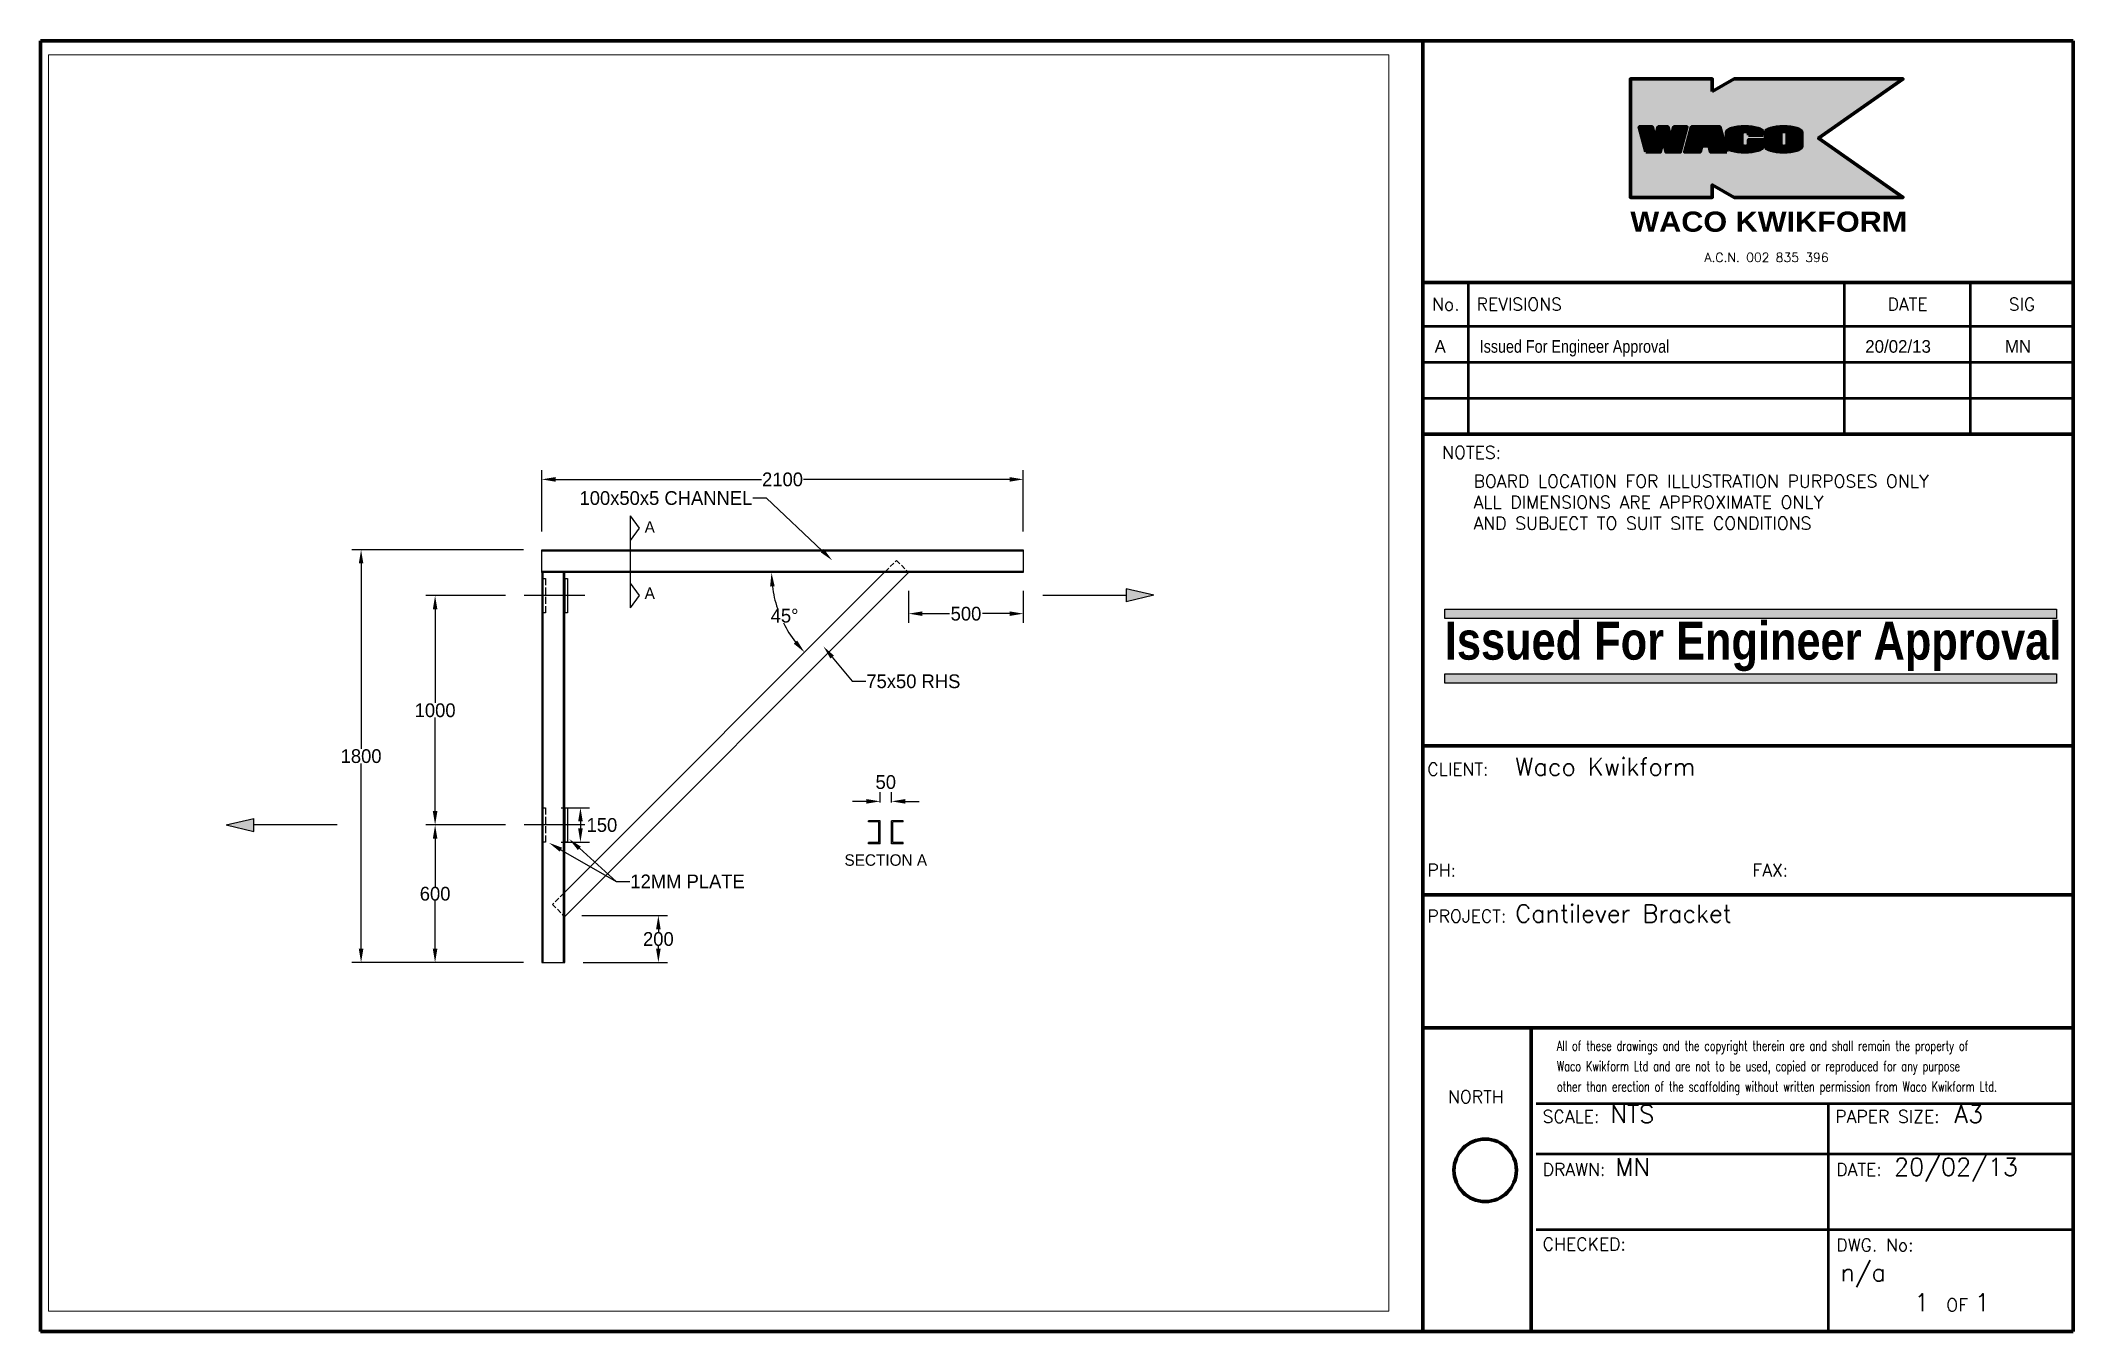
# Paper-space layout 'Layout1' of a CAD drawing. Header units: millimetres. Extents: x 0 to 403, y 0 to 256.
# The model-space entities are those that its viewports show. They can reach past a viewport. Long polylines and large blocks are cut down to what shows.
import ezdxf
from ezdxf.enums import TextEntityAlignment as Align

# ---------------------------------------------------------------- set-up
doc = ezdxf.new("R2010")
doc.units = ezdxf.units.MM
doc.linetypes.add('DASHED', pattern=[0.75, 0.5, -0.25])
for name, color, linetype in [('Engineer Approval', 7, 'Continuous'), ('PLAN', 7, 'Continuous'), ('TEMP1', 240, 'DASHED')]:
    doc.layers.add(name, color=color, linetype=linetype)
for name, color, linetype, lineweight in [('Sheet 018', 10, 'Continuous', 18), ('Sheet 025', 7, 'Continuous', 25), ('Sheet 035', 5, 'Continuous', 35), ('Sheet 050', 130, 'Continuous', 50), ('Sheet 070', 180, 'Continuous', 70)]:
    doc.layers.add(name, color=color, linetype=linetype, lineweight=lineweight)
doc.layers.add('Viewport', color=7, linetype='Continuous', plot=False)
doc.styles.add('ARCH', font='archd.shx', dxfattribs={"height": 250})
doc.styles.add('ROMANS', font='romans')
doc.styles.add('WACO', font='ariblk.TTF')
doc.dimstyles.new('Scale 100 ISO-25', dxfattribs={"dimscale": 100, "dimtxt": 2.5, "dimasz": 2.5, "dimexe": 1.25, "dimexo": 0.625, "dimtad": 0, "dimtih": 1, "dimtoh": 1, "dimdsep": 46, "dimtxsty": 'Standard', "dimcen": 2.5, "dimadec": 0, "dimazin": 0, "dimtfac": 1, "dimtmove": 0, "dimatfit": 3, "dimfxl": 1, "dimarcsym": 0})
pattern_1 = [(0, (0, 0), (0, 0.174625), [0.127, -0.047625]), (90, (0, 0), (-0.174625, 1e-17), [0.127, -0.047625])]

# ---------------------------------------------------------------- blocks, each defined once
blk = doc.blocks.new('REVDES')
at = {"style": 'ARCH'}
for tag, p in [('01', (2.31, 1.87)), ('03', (87.68, 1.87)), ('04', (115.37, 1.87))]:
    blk.add_attdef(tag, p, '', height=2.5, dxfattribs=at)
at = {"style": 'ARCH', "width": 0.85}
blk.add_attdef('02', (11.25, 1.87), '', height=2.5, dxfattribs=at)
blk = doc.blocks.new('REVISED TITLE')
at = {"layer": 'Sheet 025', "style": 'ROMANS'}
for s, p in [('CLIENT:', (-128.05, 110.15)), ('PH:', (-128.05, 90.15)), ('FAX:', (-63.6, 90.15)), ('PROJECT:', (-128.05, 81.06)), ('SCALE:', (-105.19, 41.33)), ('PAPER SIZE:', (-47.19, 41.33)), ('DRAWN:', (-105.19, 30.85)), ('DATE:', (-46.99, 30.85)), ('CHECKED:', (-105.19, 16.04)), ('DWG. No:', (-46.99, 15.86)), ('OF', (-25.18, 3.98))]:
    blk.add_text(s, height=2.5, dxfattribs=at).set_placement(p)
at = {"layer": 'Sheet 035', "style": 'ROMANS'}
for tag, p in [('CLIENT_CONTACT', (-110.61, 110.15)), ('COMPANY', (-110.61, 105.15)), ('ADDRESS_STREET', (-110.61, 100.15)), ('CITY', (-110.61, 95.15)), ('PHONE_NO.', (-110.61, 90.15)), ('FAX_NO.', (-46.16, 90.15)), ('PROJECT_TITLE:', (-110.61, 81.06)), ('PROJECT_DESCRIPTION', (-110.61, 76.06)), ('PROJECT_DESCRIPTION_2', (-110.61, 71.06)), ('PROJECT_DESCRIPTION_3', (-110.61, 66.06)), ('PROJECT_DESCRIPTION_4', (-110.61, 61.06)), ('SCALE', (-91.76, 41.33)), ('PAPER_SIZE', (-23.56, 41.33)), ('DRAFTSMAN', (-90.76, 30.85)), ('DATE', (-35.55, 30.85)), ('DWG_NO', (-46.15, 9.93))]:
    blk.add_attdef(tag, p, '', height=3.5, dxfattribs=at)
for tag, p in [('PAGE_NO.', (-30.05, 3.98)), ('OF_PAGES.', (-18.05, 3.98))]:
    blk.add_attdef(tag, text='', height=3.5, dxfattribs=at).set_placement(p, align=Align.CENTER)
blk = doc.blocks.new('WACO LOGO')
h = blk.add_hatch()
h.set_pattern_fill('ANGLE', color=140, scale=0.025, style=0)
h.set_pattern_definition(pattern_1)
h.paths.add_polyline_path([(493.69, 275.27), (494.27, 273.1), (497.09, 273.1), (498.42, 278.06), (495.82, 278.06), (495.23, 275.87), (494.64, 278.06), (492.73, 278.06), (492.14, 275.87), (491.55, 278.06), (488.96, 278.06), (490.29, 273.1), (493.11, 273.1)])
h = blk.add_hatch()
h.set_pattern_fill('ANGLE', color=140, scale=0.025, style=0)
h.set_pattern_definition(pattern_1)
h.paths.add_polyline_path([(497.99, 273.1), (501.01, 273.1), (501.33, 274.31), (502.79, 274.31), (503.11, 273.1), (506.29, 273.1), (504.96, 278.06), (499.32, 278.06)])
h.paths.add_polyline_path([(501.68, 274.99), (502.14, 276.71), (502.6, 274.99)], flags=16)
h = blk.add_hatch()
h.set_pattern_fill('ANGLE', color=140, scale=0.025, style=0)
h.set_pattern_definition(pattern_1)
edge = h.paths.add_edge_path()
edge.add_ellipse((509.88, 274.2), major_axis=(-3.61, 0), ratio=0.304653, start_angle=0, end_angle=180)
edge.add_line((513.49, 274.2), (513.49, 275.5))
edge.add_line((513.49, 275.5), (510.63, 275.5))
edge.add_line((510.63, 275.5), (510.63, 274.48))
edge.add_ellipse((509.97, 274.48), major_axis=(-0.658, 0), ratio=0.455652, start_angle=0, end_angle=180, ccw=False)
edge.add_line((509.31, 274.48), (509.31, 276.84))
edge.add_ellipse((509.97, 276.84), major_axis=(-0.658, 0), ratio=0.455652, start_angle=180, end_angle=360, ccw=False)
edge.add_line((510.63, 276.84), (510.63, 276.42))
edge.add_line((510.63, 276.42), (513.49, 276.42))
edge.add_line((513.49, 276.42), (513.49, 276.96))
edge.add_ellipse((509.88, 276.96), major_axis=(-3.61, 0), ratio=0.304653, start_angle=180, end_angle=360)
edge.add_line((506.27, 276.96), (506.27, 274.2))
h = blk.add_hatch()
h.set_pattern_fill('ANGLE', color=140, scale=0.025, style=0)
h.set_pattern_definition(pattern_1)
edge = h.paths.add_edge_path()
edge.add_ellipse((517.56, 274.2), major_axis=(-3.61, 0), ratio=0.304653, start_angle=0, end_angle=180)
edge.add_line((521.17, 274.2), (521.17, 276.96))
edge.add_ellipse((517.56, 276.96), major_axis=(-3.61, 0), ratio=0.304653, start_angle=180, end_angle=360)
edge.add_line((513.95, 276.96), (513.95, 274.2))
edge = h.paths.add_edge_path(flags=16)
edge.add_line((517, 274.48), (517, 276.84))
edge.add_ellipse((517.65, 276.84), major_axis=(-0.658, 0), ratio=0.455652, start_angle=180, end_angle=360, ccw=False)
edge.add_line((518.31, 276.84), (518.31, 274.48))
edge.add_ellipse((517.65, 274.48), major_axis=(-0.658, 0), ratio=0.455652, start_angle=0, end_angle=180, ccw=False)
at = {"layer": 'Sheet 070'}
h = blk.add_hatch(color=51, dxfattribs=at)
h.paths.add_polyline_path([(501.68, 274.99), (502.6, 274.99), (502.14, 276.71)], flags=0)
h.paths.add_polyline_path([(506.29, 273.1), (504.96, 278.06), (499.32, 278.06), (497.99, 273.1), (501.01, 273.1), (501.33, 274.31), (502.79, 274.31), (503.11, 273.1)], flags=16)
h.paths.add_polyline_path([(490.29, 273.1), (488.96, 278.06), (491.55, 278.06), (492.14, 275.87), (492.73, 278.06), (494.64, 278.06), (495.23, 275.87), (495.82, 278.06), (498.42, 278.06), (497.09, 273.1), (494.27, 273.1), (493.69, 275.27), (493.11, 273.1)], flags=16)
h.paths.add_polyline_path([(503.44, 285.06), (503.44, 287.56), (487.19, 287.56), (487.19, 264.06), (503.44, 264.06), (503.44, 266.56), (507.77, 264.06), (541.27, 264.06), (524.49, 275.81), (541.27, 287.56), (507.77, 287.56)])
edge = h.paths.add_edge_path(flags=16)
edge.add_line((510.63, 274.48), (510.63, 275.5))
edge.add_line((510.63, 275.5), (513.49, 275.5))
edge.add_line((513.49, 275.5), (513.49, 274.2))
edge.add_ellipse((509.88, 274.2), major_axis=(-3.61, 0), ratio=0.304653, start_angle=0, end_angle=180, ccw=False)
edge.add_line((506.27, 274.2), (506.27, 276.96))
edge.add_ellipse((509.88, 276.96), major_axis=(-3.61, 0), ratio=0.304653, start_angle=180, end_angle=360, ccw=False)
edge.add_line((513.49, 276.96), (513.49, 276.42))
edge.add_line((513.49, 276.42), (510.63, 276.42))
edge.add_line((510.63, 276.42), (510.63, 276.84))
edge.add_ellipse((509.97, 276.84), major_axis=(-0.658, 0), ratio=0.455652, start_angle=180, end_angle=360)
edge.add_line((509.31, 276.84), (509.31, 274.48))
edge.add_ellipse((509.97, 274.48), major_axis=(-0.658, 0), ratio=0.455652, start_angle=0, end_angle=180)
edge = h.paths.add_edge_path(flags=16)
edge.add_ellipse((517.56, 274.2), major_axis=(-3.61, 0), ratio=0.304653, start_angle=0, end_angle=180, ccw=False)
edge.add_line((513.95, 274.2), (513.95, 276.96))
edge.add_ellipse((517.56, 276.96), major_axis=(-3.61, 0), ratio=0.304653, start_angle=180, end_angle=360, ccw=False)
edge.add_line((521.17, 276.96), (521.17, 274.2))
edge = h.paths.add_edge_path(flags=0)
edge.add_line((517, 276.84), (517, 274.48))
edge.add_ellipse((517.65, 274.48), major_axis=(-0.658, 0), ratio=0.455652, start_angle=0, end_angle=180)
edge.add_line((518.31, 274.48), (518.31, 276.84))
edge.add_ellipse((517.65, 276.84), major_axis=(-0.658, 0), ratio=0.455652, start_angle=180, end_angle=360)
for p, q in [((506.27, 276.96), (506.27, 274.2)), ((509.31, 276.84), (509.31, 274.48)), ((510.63, 276.84), (510.63, 276.42)), ((510.63, 276.42), (513.49, 276.42)), ((513.49, 276.42), (513.49, 276.96)), ((513.95, 276.96), (513.95, 274.2)), ((517, 276.84), (517, 274.48)), ((518.31, 276.84), (518.31, 274.48)), ((521.17, 274.2), (521.17, 276.96))]:
    blk.add_line(p, q, dxfattribs=at)
at = {"layer": 'Sheet 070', "color": 7}
blk.add_lwpolyline([(503.44, 285.06), (503.44, 287.56), (487.19, 287.56), (487.19, 264.06), (503.44, 264.06), (503.44, 266.56), (507.77, 264.06), (541.27, 264.06), (524.49, 275.81), (541.27, 287.56), (507.77, 287.56)], close=True, dxfattribs=at)
at = {"layer": 'Sheet 070'}
for points in [[(490.29, 273.1), (488.96, 278.06), (491.55, 278.06), (492.14, 275.87), (492.73, 278.06), (494.64, 278.06), (495.23, 275.87), (495.82, 278.06), (498.42, 278.06), (497.09, 273.1), (494.27, 273.1), (493.69, 275.27), (493.11, 273.1), (490.29, 273.1)], [(506.29, 273.1), (504.96, 278.06), (499.32, 278.06), (497.99, 273.1), (501.01, 273.1), (501.33, 274.31), (502.79, 274.31), (503.11, 273.1)], [(501.68, 274.99), (502.6, 274.99), (502.14, 276.71)]]:
    blk.add_lwpolyline(points, close=True, dxfattribs=at)
blk.add_lwpolyline([(510.63, 274.48), (510.63, 275.5), (513.49, 275.5), (513.49, 274.2)], dxfattribs=at)
for centre, major_axis, ratio in [((509.88, 276.96), (-3.61, 0), 0.304653), ((517.56, 276.96), (-3.61, 0), 0.304653), ((509.97, 276.84), (-0.658, 0), 0.455652), ((517.65, 276.84), (-0.658, 0), 0.455652)]:
    blk.add_ellipse(centre, major_axis=major_axis, ratio=ratio, start_param=3.141593, end_param=6.283185, dxfattribs=at)
at = {"layer": 'Sheet 070', "extrusion": (0, 0, -1)}
for centre, major_axis, ratio in [((509.88, 274.2), (-3.61, 0), 0.304653), ((509.97, 274.48), (-0.658, 0), 0.455652), ((517.56, 274.2), (-3.61, 0), 0.304653), ((517.65, 274.48), (-0.658, 0), 0.455652)]:
    blk.add_ellipse(centre, major_axis=major_axis, ratio=ratio, start_param=3.141593, end_param=6.283185, dxfattribs=at)
blk = doc.blocks.new('*D1')
at = {"linetype": 'ByBlock'}
for p, q in [((9668, 19622.8), (9668, 19483.9)), ((10168, 19622.8), (10168, 19483.9)), ((9728, 19523.9), (9846.2, 19523.9)), ((10108, 19523.9), (9989.8, 19523.9))]:
    blk.add_line(p, q, dxfattribs=at)
for points in [[(9728, 19533.9), (9728, 19513.9), (9668, 19523.9)], [(10108, 19533.9), (10108, 19513.9), (10168, 19523.9)]]:
    blk.add_solid(points, dxfattribs=at)
at = {"layer": 'Defpoints', "color": 0, "linetype": 'ByBlock'}
for p in [(9668, 19702.8), (10168, 19702.8), (10168, 19523.9)]:
    blk.add_point(p, dxfattribs=at)
at = {"linetype": 'ByBlock'}
blk.add_text('500', height=60, dxfattribs=at).set_placement((9918, 19523.9), align=Align.MIDDLE_CENTER)
blk = doc.blocks.new('*D5')
at = {"linetype": 'ByBlock'}
for p, q in [((8153, 18677.8), (8276.6, 18677.8)), ((8236.6, 18617.8), (8236.6, 18587.8)), ((8153, 18527.8), (8276.6, 18527.8))]:
    blk.add_line(p, q, dxfattribs=at)
for points in [[(8226.6, 18617.8), (8246.6, 18617.8), (8236.6, 18677.8)], [(8226.6, 18587.8), (8246.6, 18587.8), (8236.6, 18527.8)]]:
    blk.add_solid(points, dxfattribs=at)
at = {"layer": 'Defpoints', "color": 0, "linetype": 'ByBlock'}
for p in [(8073, 18677.8), (8073, 18527.8), (8236.6, 18527.8)]:
    blk.add_point(p, dxfattribs=at)
at = {"linetype": 'ByBlock'}
blk.add_text('150', height=60, dxfattribs=at).set_placement((8330.3, 18602.5), align=Align.MIDDLE_CENTER)
blk = doc.blocks.new('*D2')
at = {"linetype": 'ByBlock'}
for p, q in [((7988, 19802.8), (7240.1, 19802.8)), ((7280.1, 19742.8), (7280.1, 18934.6)), ((7280.1, 18062.8), (7280.1, 18871)), ((7988, 18002.8), (7240.1, 18002.8))]:
    blk.add_line(p, q, dxfattribs=at)
for points in [[(7270.1, 19742.8), (7290.1, 19742.8), (7280.1, 19802.8)], [(7270.1, 18062.8), (7290.1, 18062.8), (7280.1, 18002.8)]]:
    blk.add_solid(points, dxfattribs=at)
at = {"layer": 'Defpoints', "color": 0, "linetype": 'ByBlock'}
for p in [(8068, 19802.8), (7280.1, 18002.8), (8068, 18002.8)]:
    blk.add_point(p, dxfattribs=at)
at = {"linetype": 'ByBlock'}
blk.add_text('1800', height=60, dxfattribs=at).set_placement((7280.1, 18902.8), align=Align.MIDDLE_CENTER)
blk = doc.blocks.new('*D3')
at = {"linetype": 'ByBlock'}
for p, q in [((7910.5, 19602.8), (7562.9, 19602.8)), ((7602.9, 19542.8), (7602.9, 19134.6)), ((7602.9, 18662.8), (7602.9, 19071)), ((7910.5, 18602.8), (7562.9, 18602.8))]:
    blk.add_line(p, q, dxfattribs=at)
for points in [[(7592.9, 19542.8), (7612.9, 19542.8), (7602.9, 19602.8)], [(7592.9, 18662.8), (7612.9, 18662.8), (7602.9, 18602.8)]]:
    blk.add_solid(points, dxfattribs=at)
at = {"layer": 'Defpoints', "color": 0, "linetype": 'ByBlock'}
for p in [(7990.5, 19602.8), (7602.9, 18602.8), (7990.5, 18602.8)]:
    blk.add_point(p, dxfattribs=at)
at = {"linetype": 'ByBlock'}
blk.add_text('1000', height=60, dxfattribs=at).set_placement((7602.9, 19102.8), align=Align.MIDDLE_CENTER)
blk = doc.blocks.new('*D4')
at = {"linetype": 'ByBlock'}
for p, q in [((7910.5, 18602.8), (7562.9, 18602.8)), ((7602.9, 18542.8), (7602.9, 18334.6)), ((7602.9, 18062.8), (7602.9, 18271)), ((7988, 18002.8), (7562.9, 18002.8))]:
    blk.add_line(p, q, dxfattribs=at)
for points in [[(7592.9, 18542.8), (7612.9, 18542.8), (7602.9, 18602.8)], [(7592.9, 18062.8), (7612.9, 18062.8), (7602.9, 18002.8)]]:
    blk.add_solid(points, dxfattribs=at)
at = {"layer": 'Defpoints', "color": 0, "linetype": 'ByBlock'}
for p in [(7602.9, 18602.8), (7990.5, 18602.8), (8068, 18002.8)]:
    blk.add_point(p, dxfattribs=at)
at = {"linetype": 'ByBlock'}
blk.add_text('600', height=60, dxfattribs=at).set_placement((7602.9, 18302.8), align=Align.MIDDLE_CENTER)
blk = doc.blocks.new('*D6')
at = {"linetype": 'ByBlock'}
for start, end in [(186.99303, 198.47554), (206.49975, 218.00697)]:
    blk.add_arc((9561.9, 19702.8), 491.9, start, end, dxfattribs=at)
for points in [[(9063.7, 19642.3), (9083.6, 19643.6), (9070, 19702.8)], [(9181.8, 19406.6), (9166.8, 19393.3), (9214.1, 19355)]]:
    blk.add_solid(points, dxfattribs=at)
at = {"layer": 'Defpoints', "color": 0, "linetype": 'ByBlock'}
for p in [(8068, 19702.8), (9561.9, 19702.8), (10168, 19702.8), (9136.9, 19455.2), (8168, 18308.9)]:
    blk.add_point(p, dxfattribs=at)
at = {"linetype": 'ByBlock'}
blk.add_text('45%%d', height=60, dxfattribs=at).set_placement((9126.9, 19515.2), align=Align.MIDDLE_CENTER)
blk = doc.blocks.new('*D7')
at = {"linetype": 'ByBlock'}
for p, q in [((8068, 19882.8), (8068, 20149.4)), ((10168, 19882.8), (10168, 20149.4)), ((8128, 20109.4), (9026.2, 20109.4)), ((10108, 20109.4), (9209.8, 20109.4))]:
    blk.add_line(p, q, dxfattribs=at)
for points in [[(8128, 20119.4), (8128, 20099.4), (8068, 20109.4)], [(10108, 20119.4), (10108, 20099.4), (10168, 20109.4)]]:
    blk.add_solid(points, dxfattribs=at)
at = {"layer": 'Defpoints', "color": 0, "linetype": 'ByBlock'}
for p in [(10168, 20109.4), (8068, 19802.8), (10168, 19802.8)]:
    blk.add_point(p, dxfattribs=at)
at = {"linetype": 'ByBlock'}
blk.add_text('2100', height=60, dxfattribs=at).set_placement((9118, 20109.4), align=Align.MIDDLE_CENTER)
blk = doc.blocks.new('*D8')
at = {"linetype": 'ByBlock'}
for p, q in [((8243, 18207.8), (8616.5, 18207.8)), ((8576.5, 18147.8), (8576.5, 18137.1)), ((8248, 18002.8), (8616.5, 18002.8)), ((8576.5, 18062.8), (8576.5, 18073.5))]:
    blk.add_line(p, q, dxfattribs=at)
for points in [[(8566.5, 18147.8), (8586.5, 18147.8), (8576.5, 18207.8)], [(8566.5, 18062.8), (8586.5, 18062.8), (8576.5, 18002.8)]]:
    blk.add_solid(points, dxfattribs=at)
at = {"layer": 'Defpoints', "color": 0, "linetype": 'ByBlock'}
for p in [(8163, 18207.8), (8168, 18002.8), (8576.5, 18002.8)]:
    blk.add_point(p, dxfattribs=at)
at = {"linetype": 'ByBlock'}
blk.add_text('200', height=60, dxfattribs=at).set_placement((8576.5, 18105.3), align=Align.MIDDLE_CENTER)
blk = doc.blocks.new('*D9')
at = {"linetype": 'ByBlock'}
for p, q in [((9483.4, 18705.5), (9423.4, 18705.5)), ((9543.4, 18700.8), (9543.4, 18745.5)), ((9593.4, 18700.8), (9593.4, 18745.5)), ((9653.4, 18705.5), (9713.4, 18705.5))]:
    blk.add_line(p, q, dxfattribs=at)
for points in [[(9483.4, 18715.5), (9483.4, 18695.5), (9543.4, 18705.5)], [(9653.4, 18715.5), (9653.4, 18695.5), (9593.4, 18705.5)]]:
    blk.add_solid(points, dxfattribs=at)
at = {"layer": 'Defpoints', "color": 0, "linetype": 'ByBlock'}
for p in [(9593.4, 18705.5), (9543.4, 18620.8), (9593.4, 18620.8)]:
    blk.add_point(p, dxfattribs=at)
at = {"linetype": 'ByBlock'}
blk.add_text('50', height=60, dxfattribs=at).set_placement((9568.2, 18789.7), align=Align.MIDDLE_CENTER)
blk = doc.blocks.new('LARGE WALL BRACKET WITH DIMENSIONS')
at = {"layer": 'PLAN'}
for p, q in [((1342.299, 2075.985), (1282.299, 2075.985)), ((1585.576, 1846.378), (1342.299, 2075.985)), ((746.985, 1998.754), (746.985, 1596.825)), ((746.985, 1998.754), (746.985, 1931.895)), ((746.985, 1998.754), (746.985, 1891.1)), ((746.985, 1998.754), (786.809, 1944.927)), ((786.809, 1944.927), (746.985, 1891.1)), ((362.137, 1850.706), (2462.137, 1850.706)), ((362.137, 1750.706), (362.137, 1850.706)), ((362.137, 1845.706), (2462.137, 1845.706)), ((1882.253, 1776.888), (1897.11, 1791.745)), ((1903.435, 1798.069), (1909.104, 1803.739)), ((1909.104, 1803.739), (1923.961, 1788.882)), ((1930.286, 1782.557), (1945.143, 1767.7)), ((2462.137, 1850.706), (2462.137, 1750.706)), ((2462.137, 1755.706), (362.137, 1755.706)), ((2462.137, 1750.706), (362.137, 1750.706)), ((362.137, 1750.706), (362.137, 50.706)), ((462.137, 1750.706), (362.137, 1750.706)), ((367.137, 1750.706), (367.137, 50.706)), ((367.137, 1725.706), (367.137, 1575.706)), ((367.137, 1725.706), (379.137, 1725.706)), ((379.137, 1725.706), (379.137, 1695.706)), ((379.137, 1685.196), (379.137, 1655.196)), ((379.137, 1685.196), (379.137, 1655.196)), ((457.137, 50.706), (457.137, 1750.706)), ((462.137, 50.706), (462.137, 1750.706)), ((1962.137, 1750.706), (462.137, 250.706)), ((1856.071, 1750.706), (462.137, 356.772)), ((462.137, 1725.706), (462.137, 1575.706)), ((462.137, 1725.706), (474.137, 1725.706)), ((474.137, 1725.706), (474.137, 1575.706)), ((746.985, 1704.478), (786.809, 1650.652)), ((746.985, 1704.478), (746.985, 1596.825)), ((746.985, 1704.478), (746.985, 1637.62)), ((1861.071, 1755.706), (1875.928, 1770.563)), ((1951.468, 1761.375), (1962.137, 1750.706)), ((379.137, 1644.686), (379.137, 1614.686)), ((379.137, 1604.177), (379.137, 1575.706)), ((786.809, 1650.652), (746.985, 1596.825)), ((379.137, 1575.706), (367.137, 1575.706)), ((474.137, 1575.706), (462.137, 1575.706)), ((1628.691, 1382.514), (1715.791, 1277.013)), ((1715.791, 1277.013), (1775.791, 1277.013)), ((367.137, 725.706), (379.137, 725.706)), ((367.137, 725.706), (367.137, 575.706)), ((379.137, 725.706), (379.137, 695.706)), ((462.137, 725.706), (462.137, 575.706)), ((462.137, 725.706), (474.137, 725.706)), ((474.137, 725.706), (474.137, 575.706)), ((379.137, 685.196), (379.137, 655.196)), ((379.137, 685.196), (379.137, 655.196)), ((379.137, 644.686), (379.137, 614.686)), ((1837.554, 668.646), (1787.554, 668.646)), ((1787.554, 663.646), (1787.554, 668.646)), ((1832.554, 663.646), (1787.554, 663.646)), ((1832.554, 573.646), (1832.554, 663.646)), ((1837.554, 568.646), (1837.554, 668.646)), ((1887.554, 568.646), (1887.554, 668.646)), ((1937.554, 668.646), (1887.554, 668.646)), ((1892.554, 573.646), (1892.554, 663.646)), ((1937.554, 663.646), (1892.554, 663.646)), ((1937.554, 663.646), (1937.554, 668.646)), ((379.137, 575.706), (367.137, 575.706)), ((379.137, 604.177), (379.137, 575.706)), ((445.769, 542.689), (686.675, 404.267)), ((474.137, 575.706), (462.137, 575.706)), ((526.236, 548.559), (686.675, 404.267)), ((1832.554, 573.646), (1787.554, 573.646)), ((1787.554, 568.646), (1787.554, 573.646)), ((1837.554, 568.646), (1787.554, 568.646)), ((1937.554, 568.646), (1887.554, 568.646)), ((1937.554, 573.646), (1892.554, 573.646)), ((1937.554, 568.646), (1937.554, 573.646)), ((686.675, 404.267), (746.675, 404.267)), ((414.774, 309.408), (409.104, 303.739)), ((409.104, 303.739), (423.961, 288.882)), ((435.955, 330.59), (421.098, 315.733)), ((430.286, 282.557), (445.143, 267.7)), ((457.137, 351.772), (442.28, 336.915)), ((451.468, 261.375), (462.137, 250.706)), ((362.137, 50.706), (462.137, 50.706))]:
    blk.add_line(p, q, dxfattribs=at)
for points in [[(1592.569, 1853.526), (1578.582, 1839.23), (1628.461, 1804.416)], [(1620.979, 1376.148), (1636.402, 1388.881), (1590.491, 1428.783)], [(440.787, 534.019), (450.751, 551.36), (393.745, 572.582)], [(519.549, 541.124), (532.923, 555.994), (481.624, 588.681)]]:
    blk.add_solid(points, dxfattribs=at)
at = {"layer": 'TEMP1'}
for p, q in [((550.228, 1650.706), (284.73, 1650.706)), ((550.228, 650.706), (284.73, 650.706))]:
    blk.add_line(p, q, dxfattribs=at)
at = {"layer": 'PLAN'}
blk.add_text('100x50x5 CHANNEL', height=60, dxfattribs=at).set_placement((1280.499, 2075.985), align=Align.MIDDLE_RIGHT)
for p in [(810.879, 1924.431), (810.879, 1636.238)]:
    blk.add_text('A', height=50, dxfattribs=at).set_placement(p)
for s, p in [('75x50 RHS', (1777.591, 1277.013)), ('12MM PLATE', (748.475, 404.267))]:
    blk.add_text(s, height=60, dxfattribs=at).set_placement(p, align=Align.MIDDLE_LEFT)
blk.add_text('SECTION A', height=50, dxfattribs=at).set_placement((1862.431, 472.419), align=Align.CENTER)
for base, p1, p2, text, picture, middle in [((2462.137, 2157.282), (362.137, 1850.706), (2462.137, 1850.706), '2100', '*D7', (1412.137, 2157.282)), ((2462.137, 1571.75), (1962.137, 1750.706), (2462.137, 1750.706), '500', '*D1', (2212.137, 1571.75))]:
    dim = blk.add_linear_dim(base=base, p1=p1, p2=p2, text=text, dimstyle='Scale 100 ISO-25', dxfattribs=at)
    dim.commit()
    dim.dimension.update_dxf_attribs({"geometry": picture, "text_midpoint": middle, "insert": (-7705.819, -17952.135)})
for base, p1, p2, text, picture, middle in [((-425.696, 50.706), (362.137, 1850.706), (362.137, 50.706), '1800', '*D2', (-425.696, 950.706)), ((-102.955, 650.706), (284.73, 1650.706), (284.73, 650.706), '1000', '*D3', (-102.955, 1150.706)), ((-102.955, 650.706), (362.137, 50.706), (284.73, 650.706), '600', '*D4', (-102.955, 350.706)), ((870.66, 50.706), (457.137, 255.706), (462.137, 50.706), '200', '*D8', (870.66, 153.206))]:
    dim = blk.add_linear_dim(base=base, p1=p1, p2=p2, angle=90, text=text, dimstyle='Scale 100 ISO-25', dxfattribs=at)
    dim.commit()
    dim.dimension.update_dxf_attribs({"geometry": picture, "text_midpoint": middle, "insert": (-7705.819, -17952.135)})
dim = blk.add_angular_dim_2l(base=(1431.057, 1503.056), line1=((1856.071, 1750.706), (462.137, 356.772)), line2=((2462.137, 1750.706), (362.137, 1750.706)), dimstyle='Scale 100 ISO-25', dxfattribs=at)
dim.commit()
dim.dimension.update_dxf_attribs({"geometry": '*D6', "text_midpoint": (1421.056, 1563.022), "dimtype": 130, "insert": (-7705.819, -17952.135)})
dim = blk.add_linear_dim(base=(1887.554, 753.371), p1=(1837.554, 668.646), p2=(1887.554, 668.646), text='50', dimstyle='Scale 100 ISO-25', dxfattribs=at)
dim.commit()
dim.dimension.update_dxf_attribs({"geometry": '*D9', "text_midpoint": (1862.419, 837.537), "dimtype": 128, "insert": (-7705.819, -17952.135)})
dim = blk.add_linear_dim(base=(530.809, 575.706), p1=(367.137, 725.706), p2=(367.137, 575.706), angle=90, text='150', dimstyle='Scale 100 ISO-25', dxfattribs=at)
dim.commit()
dim.dimension.update_dxf_attribs({"geometry": '*D5', "text_midpoint": (624.484, 650.316), "dimtype": 128, "insert": (-7705.819, -17952.135)})

msp = doc.modelspace()

# ---------------------------------------------------------------- hatches: boundary and pattern name
for points in [[(95955, 18146), (96316, 18231), (95955, 18316)], [(84542, 15310), (84180, 15225), (84542, 15140)]]:
    msp.add_hatch(color=256).paths.add_polyline_path(points)

# ---------------------------------------------------------------- linework, layer by layer
for p, q in [((94864, 18231), (95955, 18231)), ((96316, 18231), (95955, 18316)), ((95955, 18316), (95955, 18146)), ((96316, 18231), (95955, 18146)), ((84180, 15225), (84542, 15310)), ((84180, 15225), (84542, 15140)), ((84542, 15140), (84542, 15310)), ((85632, 15225), (84542, 15225))]:
    msp.add_line(p, q)

# ---------------------------------------------------------------- block references
at = {"xscale": 3, "yscale": 3, "zscale": 3}
msp.add_blockref('LARGE WALL BRACKET WITH DIMENSIONS', (87223, 13274), dxfattribs=at)

psp = doc.layouts.get("Layout1")

# ---------------------------------------------------------------- hatches: boundary and pattern name
at = {"layer": 'Engineer Approval'}
for points in [[(278.34, 143.16), (399.58, 143.16), (399.58, 141.26), (278.34, 141.26)], [(278.34, 130.35), (399.58, 130.35), (399.58, 128.45), (278.34, 128.45)]]:
    psp.add_hatch(color=256, dxfattribs=at).paths.add_polyline_path(points)

# ---------------------------------------------------------------- linework, layer by layer
for points in [[(278.34, 143.16), (399.58, 143.16), (399.58, 141.26), (278.34, 141.26)], [(278.34, 130.35), (399.58, 130.35), (399.58, 128.45), (278.34, 128.45)]]:
    psp.add_lwpolyline(points, close=True, dxfattribs=at)
at = {"layer": 'Sheet 050', "color": 7}
for p, q in [((283.05, 177.81), (283.05, 207.91)), ((357.56, 177.81), (357.56, 207.91)), ((382.56, 177.81), (382.56, 207.91)), ((274, 199.23), (402.92, 199.23)), ((274, 192.09), (402.92, 192.09)), ((274, 184.95), (402.92, 184.95)), ((296.42, 45.18), (402.92, 45.18)), ((354.42, 0.18), (354.42, 45.18)), ((296.42, 35.18), (402.92, 35.18)), ((296.42, 20.18), (402.92, 20.18))]:
    psp.add_line(p, q, dxfattribs=at)
at = {"layer": 'Sheet 070'}
psp.add_line((0, 0), (0, 255.81), dxfattribs=at)
at = {"layer": 'Sheet 070', "color": 7}
for p, q in [((0, 255.81), (402.92, 255.81)), ((274, 0), (274, 255.81)), ((402.92, 255.81), (402.92, 0)), ((274, 207.91), (402.92, 207.91)), ((274, 177.81), (402.92, 177.81)), ((274.02, 116.04), (402.92, 116.04)), ((274.02, 86.53), (402.92, 86.53)), ((274, 60.18), (402.92, 60.18)), ((295.46, 0), (295.46, 60)), ((0, 0), (402.92, 0))]:
    psp.add_line(p, q, dxfattribs=at)
psp.add_circle((286.34, 31.92), 6.19, dxfattribs=at)

# ---------------------------------------------------------------- block references
psp.add_blockref('WACO LOGO', (-172.08, -39.33))
at = {"color": 7}
psp.add_blockref('REVDES', (274, 192.09), dxfattribs=at).add_auto_attribs({'01': 'A', '02': 'Issued For Engineer Approval', '03': '20/02/13', '04': 'MN'})
at = {"layer": 'Sheet 025'}
psp.add_blockref('REVISED TITLE', (402.92, 0), dxfattribs=at).add_auto_attribs({'CLIENT_CONTACT': 'Waco Kwikform', 'PROJECT_TITLE:': 'Cantilever Bracket', 'SCALE': 'NTS', 'PAPER_SIZE': 'A3', 'DRAFTSMAN': 'MN', 'DATE': '20/02/13', 'DWG_NO': 'n/a', 'PAGE_NO.': '1', 'OF_PAGES.': '1'})

# ---------------------------------------------------------------- texts
at = {"layer": 'Engineer Approval', "insert": (278.34, 140.63), "char_height": 7.5, "width": 122.8305, "attachment_point": 1, "style": 'ARCH'}
psp.add_mtext('{\\fArial Narrow|b1|i0|c0|p34;Issued For Engineer Approval}', dxfattribs=at)
at = {"layer": 'Sheet 018', "color": 7, "style": 'WACO', "width": 0.982356}
psp.add_text('WACO KWIKFORM', height=4, dxfattribs=at).set_placement((315.11, 217.94), (370, 217.94), align=Align.FIT)
at = {"layer": 'Sheet 018', "color": 7, "style": 'ROMANS'}
psp.add_text('A.C.N. 002 835 396', height=1.8, dxfattribs=at).set_placement((342.11, 211.95), align=Align.CENTER)
at = {"layer": 'Sheet 018', "color": 7, "style": 'ROMANS', "width": 0.7}
for s, p in [('All of these drawings and the copyright therein are and shall remain the property of ', (300.56, 55.61)), ('Waco Kwikform Ltd and are not to be used, copied or reproduced for any purpose ', (300.56, 51.57)), ('other than erection of the scaffolding without written permission from Waco Kwikform Ltd.', (300.56, 47.52))]:
    psp.add_text(s, height=2, dxfattribs=at).set_placement(p)
at = {"layer": 'Sheet 025', "color": 7, "style": 'ROMANS'}
for s, p in [('No.', (278.53, 203.57)), ('DATE', (370.06, 203.57)), ('SIG', (392.74, 203.57))]:
    psp.add_text(s, height=2.5, dxfattribs=at).set_placement(p, align=Align.MIDDLE_CENTER)
psp.add_text('REVISIONS', height=2.5, dxfattribs=at).set_placement((284.62, 203.57), align=Align.MIDDLE_LEFT)
psp.add_text('NOTES:', height=2.5, dxfattribs=at).set_placement((277.81, 172.94))
at = {"layer": 'Sheet 025', "style": 'ROMANS'}
psp.add_text('NORTH', height=2.5, dxfattribs=at).set_placement((278.97, 45.25))
at = {"layer": 'Sheet 025', "color": 7, "insert": (284.03, 169.74), "char_height": 2.5, "width": 104.1343, "attachment_point": 1, "style": 'ROMANS'}
psp.add_mtext('BOARD LOCATION FOR ILLUSTRATION PURPOSES ONLY\\PALL DIMENSIONS ARE APPROXIMATE ONLY\\PAND SUBJECT TO SUIT SITE CONDITIONS', dxfattribs=at)

# ---------------------------------------------------------------- viewports
at = {"layer": 'Viewport', "color": 7}
psp.add_viewport(center=(134.39, 128.5), size=(265.66, 248.9666), view_center_point=(90623.45, 17082.2), view_height=16431.7943, dxfattribs=at)

doc.saveas('drawing.dxf')
